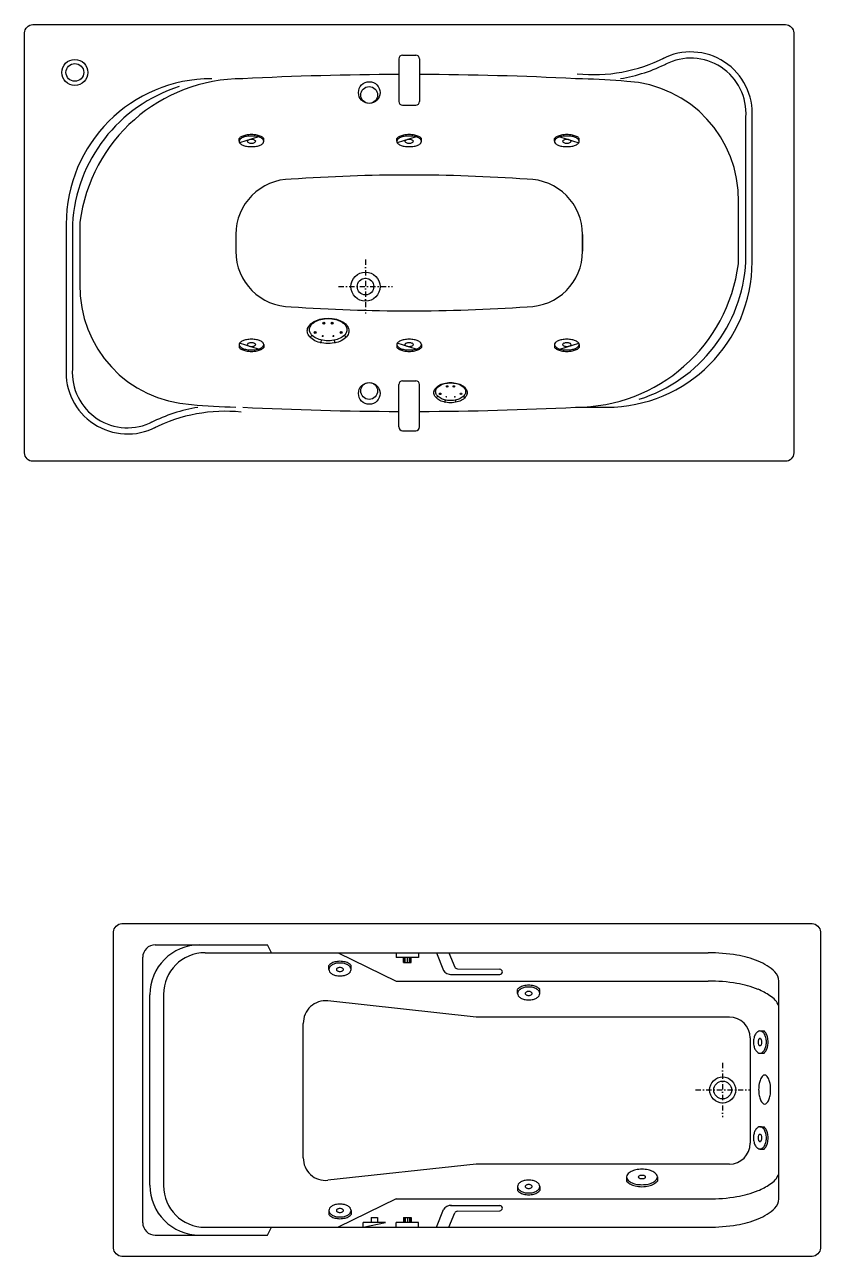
# Model space of a CAD drawing. Header units: millimetres. Extents: x 1333 to 16253, y 1167 to 12480.
# Drawn here: x 9888 to 11802, y 3487 to 6449 of the extents above; entities that cross this region are included whole.
import ezdxf

# ---------------------------------------------------------------- set-up
doc = ezdxf.new("R2010")
doc.units = ezdxf.units.MM
doc.linetypes.add('DASHDOT', pattern=[25.4, 12.7, -6.35, 0, -6.35])

# ---------------------------------------------------------------- blocks, each defined once
blk = doc.blocks.new('26')
at = {"color": 0}
for p, q in [((2646.7, -7425.1), (2646.7, -7527.1)), ((2655.7, -7416.1), (2687.7, -7416.1)), ((2696.7, -7425.1), (2696.7, -7527.1)), ((3088.8, -7472.9), (3071.7, -7472.5)), ((2655.7, -7536.1), (2687.7, -7536.1)), ((3481.7, -7912.5), (3481.7, -7565)), ((3496.7, -7912.5), (3496.7, -7565)), ((2262.6, -7623.1), (2262.6, -7616.1)), ((2308.9, -7612.5), (2263.6, -7626.4)), ((2322.1, -7623.1), (2322.1, -7616.1)), ((2641.9, -7623.1), (2641.9, -7616.1)), ((2688.2, -7612.5), (2642.9, -7626.4)), ((2701.4, -7623.1), (2701.4, -7616.1)), ((3021.2, -7623.1), (3021.2, -7616.1)), ((3034.5, -7612.5), (3079.7, -7626.4)), ((3080.7, -7623.1), (3080.7, -7616.1)), ((3463.7, -7914.9), (3463.7, -7756.6)), ((1846.7, -7822.5), (1846.7, -8170.1)), ((1861.7, -7822.5), (1861.7, -8170.1)), ((1879.7, -7820.2), (1879.7, -7978.5)), ((2254.5, -7847.5), (2254.5, -7887.5)), ((3088.8, -7887.5), (3088.8, -7847.5)), ((3088.8, -7847.5), (3088.8, -7887.5)), ((2262.6, -8111.9), (2262.6, -8119)), ((2308.9, -8122.6), (2263.6, -8108.6)), ((2322.1, -8111.9), (2322.1, -8119)), ((2433.4, -8094), (2438.2, -8089.4)), ((2459.3, -8108.3), (2461.2, -8101.1)), ((2493.9, -8108.3), (2492.1, -8101.1)), ((2519.9, -8094), (2515.1, -8089.4)), ((2641.9, -8111.9), (2641.9, -8119)), ((2688.2, -8122.6), (2642.9, -8108.6)), ((2701.4, -8111.9), (2701.4, -8119)), ((3021.2, -8111.9), (3021.2, -8119)), ((3034.5, -8122.6), (3079.7, -8108.6)), ((3080.7, -8111.9), (3080.7, -8119)), ((2655.7, -8198.9), (2687.7, -8198.9)), ((2646.7, -8309.9), (2646.7, -8207.9)), ((2696.7, -8309.9), (2696.7, -8207.9)), ((2736.6, -8239.5), (2740.4, -8235.8)), ((2757.3, -8250.9), (2758.8, -8245.2)), ((2785, -8250.9), (2783.5, -8245.2)), ((2805.8, -8239.5), (2802, -8235.8)), ((3071.7, -8262.5), (3146.7, -8262.5)), ((2655.7, -8318.9), (2687.7, -8318.9))]:
    blk.add_line(p, q, dxfattribs=at)
at = {"color": 0, "linetype": 'DASHDOT'}
for p, q in [((2566.7, -7907.5), (2566.7, -8037.5)), ((2501.7, -7972.5), (2631.7, -7972.5))]:
    blk.add_line(p, q, dxfattribs=at)
at = {"color": 0}
for points in [[(3596.7, -7362.5), (3596.7, -8372.5, -0.414214), (3576.7, -8392.5), (1766.7, -8392.5, -0.414214), (1746.7, -8372.5), (1746.7, -7362.5, -0.414214), (1766.7, -7342.5), (3576.7, -7342.5, -0.414214)], [(2426.6, -8078.9, -0.150682), (2430, -8068.2, -0.107021), (2441.3, -8057.5, -0.075013), (2456.6, -8051, -0.061733), (2476.6, -8048.6, -0.061733), (2496.7, -8051, -0.075013), (2512, -8057.5, -0.107021), (2523.3, -8068.2, -0.150682), (2526.6, -8078.9, -0.150682), (2523.3, -8089.7, -0.107021), (2512, -8100.4, -0.075013), (2496.7, -8106.8, -0.061733), (2476.6, -8109.3, -0.061733), (2456.6, -8106.8, -0.075013), (2441.3, -8100.4, -0.107021), (2430, -8089.7, -0.150682)], [(2431.9, -8076, -0.153547), (2434.9, -8066.7, -0.106863), (2445.1, -8057.2, -0.073765), (2458.9, -8051.5, -0.060325), (2476.9, -8049.3, -0.060325), (2495, -8051.5, -0.073765), (2508.8, -8057.2, -0.106863), (2519, -8066.7, -0.153547), (2521.9, -8076, -0.153547), (2519, -8085.4, -0.106863), (2508.8, -8094.9, -0.073765), (2495, -8100.6, -0.060325), (2476.9, -8102.7, -0.060325), (2458.9, -8100.6, -0.073765), (2445.1, -8094.9, -0.106863), (2434.9, -8085.4, -0.153547)], [(2731.2, -8227.4, -0.150682), (2733.8, -8218.9, -0.107021), (2742.9, -8210.3, -0.075013), (2755.2, -8205.1, -0.061733), (2771.2, -8203.1, -0.061733), (2787.2, -8205.1, -0.075013), (2799.5, -8210.3, -0.107021), (2808.5, -8218.9, -0.150682), (2811.2, -8227.4, -0.150682), (2808.5, -8236, -0.107021), (2799.5, -8244.6, -0.075013), (2787.2, -8249.8, -0.061733), (2771.2, -8251.8, -0.061733), (2755.2, -8249.8, -0.075013), (2742.9, -8244.6, -0.107021), (2733.8, -8236, -0.150682)], [(2735.4, -8225.1, -0.153547), (2737.8, -8217.6, -0.106863), (2746, -8210, -0.073765), (2757, -8205.5, -0.060325), (2771.4, -8203.8, -0.060325), (2785.8, -8205.5, -0.073765), (2796.9, -8210, -0.106863), (2805.1, -8217.6, -0.153547), (2807.4, -8225.1, -0.153547), (2805.1, -8232.6, -0.106863), (2796.9, -8240.2, -0.073765), (2785.8, -8244.7, -0.060325), (2771.4, -8246.5, -0.060325), (2757, -8244.7, -0.073765), (2746, -8240.2, -0.106863), (2737.8, -8232.6, -0.153547)]]:
    blk.add_lwpolyline(points, format="xyb", close=True, dxfattribs=at)
for points, const_width in [([(2444.1, -8082.5, -1), (2446.6, -8082.5, -1)], 2.5), ([(2465.8, -8060.4, -1), (2468.3, -8060.4, -1)], 2.5), ([(2487.5, -8060.4, 1), (2485, -8060.4, 1)], 2.5), ([(2509.2, -8082.5, 1), (2506.7, -8082.5, 1)], 2.5), ([(2462.6, -8091.4, -1), (2465.1, -8091.4, -1)], 2.5), ([(2490.7, -8091.4, 1), (2488.2, -8091.4, 1)], 2.5), ([(2745.2, -8230.3, -1), (2747.2, -8230.3, -1)], 2), ([(2762.5, -8212.6, -1), (2764.5, -8212.6, -1)], 2), ([(2779.8, -8212.6, 1), (2777.8, -8212.6, 1)], 2), ([(2797.2, -8230.3, 1), (2795.2, -8230.3, 1)], 2), ([(2760, -8237.4, -1), (2762, -8237.4, -1)], 2), ([(2782.4, -8237.4, 1), (2780.4, -8237.4, 1)], 2)]:
    blk.add_lwpolyline(points, format="xyb", close=True, dxfattribs=dict(at, const_width=const_width))
for centre, radius in [((1867.5, -7457.5), 31.3), ((1867.5, -7457.5), 21.3), ((2575.8, -7505.9), 26.1), ((2575.6, -7511.8), 20.2), ((2566.7, -7972.5), 35), ((2566.7, -7972.5), 20), ((2445.4, -8082.5), 2.31), ((2466.7, -8060.3), 2.31), ((2486.6, -8060.3), 2.31), ((2507.9, -8082.5), 2.31), ((2575.8, -8229.2), 26.1), ((2575.6, -8223.3), 20.2), ((2746.2, -8230.3), 1.85), ((2763.2, -8212.5), 1.85), ((2779.1, -8212.5), 1.85), ((2796.2, -8230.3), 1.85)]:
    blk.add_circle(centre, radius, dxfattribs=at)
for centre, radius, start, end in [((2655.7, -7425.1), 9, 90, 180), ((2687.7, -7425.1), 9, 0, 90), ((3114.5, -7078.5), 384.3, 264.1929, 296.5159), ((3349.1, -7556), 147.8, 356.129, 117.3447), ((3349.1, -7556), 132.9, 356.129, 117.3447), ((2671.7, -15467.5), 8005, 90.17894, 92.86419), ((2671.7, -15467.5), 8005, 87.13581, 89.82106), ((3114.5, -7078.5), 399.2, 279.4047, 296.5565), ((2196.7, -7822.5), 350, 90, 180), ((2229.8, -7843.1), 368.7, 107.5417, 176.7968), ((2271.7, -7867.5), 395, 90, 172.7478), ((3053, -9000.9), 1528.4, 84.6676, 88.6581), ((3179.8, -7762.7), 284, 358.7748, 86.9053), ((2655.7, -7527.1), 9, 180, 270), ((2687.7, -7527.1), 9, 270, 0), ((2287.2, -7649), 41.6, 101.4821, 116.1229), ((2292.4, -7674.4), 67.5, 90, 101.4821), ((2292.4, -7679.7), 69.3, 90, 100.0627), ((2292.4, -7674.4), 67.5, 78.5179, 90), ((2292.4, -7679.7), 69.3, 79.9373, 90), ((2297.5, -7649), 41.6, 63.8771, 78.5179), ((2666.5, -7649), 41.6, 101.4821, 116.1229), ((2671.7, -7674.4), 67.5, 90, 101.4821), ((2671.7, -7679.7), 69.3, 90, 100.0627), ((2671.7, -7674.4), 67.5, 78.5179, 90), ((2671.7, -7679.7), 69.3, 79.9373, 90), ((2676.8, -7649), 41.6, 63.8771, 78.5179), ((3045.8, -7649), 41.6, 101.4821, 116.1229), ((3051, -7674.4), 67.5, 90, 101.4821), ((3051, -7679.7), 69.3, 90, 100.0627), ((3051, -7674.4), 67.5, 78.5179, 90), ((3051, -7679.7), 69.3, 79.9373, 90), ((3056.1, -7649), 41.6, 63.8771, 78.5179), ((2279.4, -7633), 23.9, 116.1229, 134.6143), ((2268.6, -7623.1), 5.99, 135.9655, 180), ((2268.6, -7623.1), 5.99, 180, 224.0345), ((2279.9, -7634), 21.6, 113.191, 135.9655), ((2279.9, -7612.3), 21.6, 224.0345, 246.809), ((2287.4, -7651.6), 40.8, 100.0627, 113.191), ((2287.4, -7594.7), 40.8, 246.809, 259.9373), ((2292.4, -7566.6), 69.3, 259.9373, 270), ((2284.4, -7623.1), 2.11, 136.5034, 180), ((2284.4, -7623.1), 2.11, 180, 223.4966), ((2288.2, -7626.8), 7.35, 113.5833, 136.5034), ((2288.2, -7619.5), 7.35, 223.4966, 246.4167), ((2290.7, -7632.6), 13.7, 100.2496, 113.5833), ((2290.7, -7613.7), 13.7, 246.4167, 259.7504), ((2292.4, -7641.9), 23.2, 90, 100.2496), ((2292.4, -7604.4), 23.2, 259.7504, 270), ((2292.4, -7641.9), 23.2, 79.7504, 90), ((2292.4, -7604.4), 23.2, 270, 280.2496), ((2292.4, -7566.6), 69.3, 270, 280.0627), ((2294.1, -7632.6), 13.7, 66.4167, 79.7504), ((2294.1, -7613.7), 13.7, 280.2496, 293.5833), ((2296.6, -7626.8), 7.35, 43.4966, 66.4167), ((2296.6, -7619.5), 7.35, 293.5833, 316.5034), ((2300.4, -7623.1), 2.11, 0, 43.4966), ((2300.4, -7623.1), 2.11, 316.5034, 0), ((2297.4, -7651.6), 40.8, 66.809, 79.9373), ((2297.4, -7594.7), 40.8, 280.0627, 293.191), ((2304.9, -7634), 21.6, 44.0345, 66.809), ((2304.9, -7612.3), 21.6, 293.191, 315.9655), ((2305.4, -7633), 23.9, 45.3857, 63.8771), ((2316.1, -7623.1), 5.99, 0, 44.0345), ((2316.1, -7623.1), 5.99, 315.9655, 0), ((2658.7, -7633), 23.9, 116.1229, 134.6143), ((2647.9, -7623.1), 5.99, 135.9655, 180), ((2647.9, -7623.1), 5.99, 180, 224.0345), ((2659.2, -7634), 21.6, 113.191, 135.9655), ((2659.2, -7612.3), 21.6, 224.0345, 246.809), ((2666.7, -7651.6), 40.8, 100.0627, 113.191), ((2666.7, -7594.7), 40.8, 246.809, 259.9373), ((2671.7, -7566.6), 69.3, 259.9373, 270), ((2663.6, -7623.1), 2.11, 136.5034, 180), ((2663.6, -7623.1), 2.11, 180, 223.4966), ((2667.4, -7626.8), 7.35, 113.5833, 136.5034), ((2667.4, -7619.5), 7.35, 223.4966, 246.4167), ((2670, -7632.6), 13.7, 100.2496, 113.5833), ((2670, -7613.7), 13.7, 246.4167, 259.7504), ((2671.7, -7641.9), 23.2, 90, 100.2496), ((2671.7, -7604.4), 23.2, 259.7504, 270), ((2671.7, -7641.9), 23.2, 79.7504, 90), ((2671.7, -7604.4), 23.2, 270, 280.2496), ((2671.7, -7566.6), 69.3, 270, 280.0627), ((2673.4, -7632.6), 13.7, 66.4167, 79.7504), ((2673.4, -7613.7), 13.7, 280.2496, 293.5833), ((2675.9, -7626.8), 7.35, 43.4966, 66.4167), ((2675.9, -7619.5), 7.35, 293.5833, 316.5034), ((2679.7, -7623.1), 2.11, 0, 43.4966), ((2679.7, -7623.1), 2.11, 316.5034, 0), ((2676.7, -7651.6), 40.8, 66.809, 79.9373), ((2676.7, -7594.7), 40.8, 280.0627, 293.191), ((2684.2, -7634), 21.6, 44.0345, 66.809), ((2684.2, -7612.3), 21.6, 293.191, 315.9655), ((2684.7, -7633), 23.9, 45.3857, 63.8771), ((2695.4, -7623.1), 5.99, 0, 44.0345), ((2695.4, -7623.1), 5.99, 315.9655, 0), ((3038, -7633), 23.9, 116.1229, 134.6143), ((3027.2, -7623.1), 5.99, 135.9655, 180), ((3027.2, -7623.1), 5.99, 180, 224.0345), ((3038.4, -7634), 21.6, 113.191, 135.9655), ((3038.4, -7612.3), 21.6, 224.0345, 246.809), ((3046, -7651.6), 40.8, 100.0627, 113.191), ((3046, -7594.7), 40.8, 246.809, 259.9373), ((3051, -7566.6), 69.3, 259.9373, 270), ((3042.9, -7623.1), 2.11, 136.5034, 180), ((3042.9, -7623.1), 2.11, 180, 223.4966), ((3046.7, -7626.8), 7.35, 113.5833, 136.5034), ((3046.7, -7619.5), 7.35, 223.4966, 246.4167), ((3049.3, -7632.6), 13.7, 100.2496, 113.5833), ((3049.3, -7613.7), 13.7, 246.4167, 259.7504), ((3051, -7641.9), 23.2, 90, 100.2496), ((3051, -7604.4), 23.2, 259.7504, 270), ((3051, -7641.9), 23.2, 79.7504, 90), ((3051, -7604.4), 23.2, 270, 280.2496), ((3051, -7566.6), 69.3, 270, 280.0627), ((3052.7, -7632.6), 13.7, 66.4167, 79.7504), ((3052.7, -7613.7), 13.7, 280.2496, 293.5833), ((3055.2, -7626.8), 7.35, 43.4966, 66.4167), ((3055.2, -7619.5), 7.35, 293.5833, 316.5034), ((3059, -7623.1), 2.11, 0, 43.4966), ((3059, -7623.1), 2.11, 316.5034, 0), ((3055.9, -7651.6), 40.8, 66.809, 79.9373), ((3055.9, -7594.7), 40.8, 280.0627, 293.191), ((3063.5, -7634), 21.6, 44.0345, 66.809), ((3063.5, -7612.3), 21.6, 293.191, 315.9655), ((3064, -7633), 23.9, 45.3857, 63.8771), ((3074.7, -7623.1), 5.99, 0, 44.0345), ((3074.7, -7623.1), 5.99, 315.9655, 0), ((2387.8, -7847.5), 133.3, 90, 180), ((2671.7, -11738), 4033.8, 85.9647, 94.0353), ((2955.5, -7847.5), 133.3, 0, 90), ((1899.7, -7820.2), 20, 172.7478, 180), ((3443.7, -7820.2), 20, 0, 7.2522), ((2387.8, -7887.5), 133.3, 180, 270), ((2955.5, -7887.5), 133.3, 270, 0), ((1899.7, -7914.9), 20, 180, 187.2522), ((3071.7, -7867.5), 395, 270, 352.7478), ((3146.7, -7912.5), 350, 270, 0), ((3113.5, -7891.9), 368.7, 287.5417, 356.7968), ((3443.7, -7914.9), 20, 352.7478, 0), ((2163.6, -7972.4), 284, 178.7748, 266.9053), ((2671.7, -3997), 4033.8, 265.9647, 274.0353), ((2268.6, -8111.9), 5.99, 135.9655, 180), ((2268.6, -8111.9), 5.99, 180, 224.0345), ((2279.9, -8122.8), 21.6, 113.191, 135.9655), ((2287.4, -8140.4), 40.8, 100.0627, 113.191), ((2292.4, -8168.4), 69.3, 90, 100.0627), ((2284.4, -8111.9), 2.11, 136.5034, 180), ((2284.4, -8111.9), 2.11, 180, 223.4966), ((2288.2, -8115.5), 7.35, 113.5833, 136.5034), ((2288.2, -8108.3), 7.35, 223.4966, 246.4167), ((2290.7, -8121.4), 13.7, 100.2496, 113.5833), ((2292.4, -8130.7), 23.2, 90, 100.2496), ((2292.4, -8168.4), 69.3, 79.9373, 90), ((2292.4, -8130.7), 23.2, 79.7504, 90), ((2294.1, -8121.4), 13.7, 66.4167, 79.7504), ((2296.6, -8115.5), 7.35, 43.4966, 66.4167), ((2296.6, -8108.3), 7.35, 293.5833, 316.5034), ((2300.4, -8111.9), 2.11, 0, 43.4966), ((2300.4, -8111.9), 2.11, 316.5034, 0), ((2297.4, -8140.4), 40.8, 66.809, 79.9373), ((2304.9, -8122.8), 21.6, 44.0345, 66.809), ((2316.1, -8111.9), 5.99, 0, 44.0345), ((2316.1, -8111.9), 5.99, 315.9655, 0), ((2647.9, -8111.9), 5.99, 135.9655, 180), ((2647.9, -8111.9), 5.99, 180, 224.0345), ((2659.2, -8122.8), 21.6, 113.191, 135.9655), ((2666.7, -8140.4), 40.8, 100.0627, 113.191), ((2671.7, -8168.4), 69.3, 90, 100.0627), ((2663.6, -8111.9), 2.11, 136.5034, 180), ((2663.6, -8111.9), 2.11, 180, 223.4966), ((2667.4, -8115.5), 7.35, 113.5833, 136.5034), ((2667.4, -8108.3), 7.35, 223.4966, 246.4167), ((2670, -8121.4), 13.7, 100.2496, 113.5833), ((2671.7, -8130.7), 23.2, 90, 100.2496), ((2671.7, -8168.4), 69.3, 79.9373, 90), ((2671.7, -8130.7), 23.2, 79.7504, 90), ((2673.4, -8121.4), 13.7, 66.4167, 79.7504), ((2675.9, -8115.5), 7.35, 43.4966, 66.4167), ((2675.9, -8108.3), 7.35, 293.5833, 316.5034), ((2679.7, -8111.9), 2.11, 0, 43.4966), ((2679.7, -8111.9), 2.11, 316.5034, 0), ((2676.7, -8140.4), 40.8, 66.809, 79.9373), ((2684.2, -8122.8), 21.6, 44.0345, 66.809), ((2695.4, -8111.9), 5.99, 0, 44.0345), ((2695.4, -8111.9), 5.99, 315.9655, 0), ((3027.2, -8111.9), 5.99, 135.9655, 180), ((3027.2, -8111.9), 5.99, 180, 224.0345), ((3038.4, -8122.8), 21.6, 113.191, 135.9655), ((3046, -8140.4), 40.8, 100.0627, 113.191), ((3051, -8168.4), 69.3, 90, 100.0627), ((3042.9, -8111.9), 2.11, 136.5034, 180), ((3042.9, -8111.9), 2.11, 180, 223.4966), ((3046.7, -8115.5), 7.35, 113.5833, 136.5034), ((3046.7, -8108.3), 7.35, 223.4966, 246.4167), ((3049.3, -8121.4), 13.7, 100.2496, 113.5833), ((3051, -8130.7), 23.2, 90, 100.2496), ((3051, -8168.4), 69.3, 79.9373, 90), ((3051, -8130.7), 23.2, 79.7504, 90), ((3052.7, -8121.4), 13.7, 66.4167, 79.7504), ((3055.2, -8115.5), 7.35, 43.4966, 66.4167), ((3055.2, -8108.3), 7.35, 293.5833, 316.5034), ((3059, -8111.9), 2.11, 0, 43.4966), ((3059, -8111.9), 2.11, 316.5034, 0), ((3055.9, -8140.4), 40.8, 66.809, 79.9373), ((3063.5, -8122.8), 21.6, 44.0345, 66.809), ((3074.7, -8111.9), 5.99, 0, 44.0345), ((3074.7, -8111.9), 5.99, 315.9655, 0), ((2279.4, -8102), 23.9, 225.3857, 243.8771), ((2279.9, -8101.1), 21.6, 224.0345, 246.809), ((2287.2, -8086.1), 41.6, 243.8771, 258.5179), ((2287.4, -8083.5), 40.8, 246.809, 259.9373), ((2292.4, -8060.7), 67.5, 258.5179, 270), ((2292.4, -8055.4), 69.3, 259.9373, 270), ((2290.7, -8102.5), 13.7, 246.4167, 259.7504), ((2292.4, -8093.2), 23.2, 259.7504, 270), ((2292.4, -8093.2), 23.2, 270, 280.2496), ((2292.4, -8055.4), 69.3, 270, 280.0627), ((2292.4, -8060.7), 67.5, 270, 281.4821), ((2294.1, -8102.5), 13.7, 280.2496, 293.5833), ((2297.4, -8083.5), 40.8, 280.0627, 293.191), ((2297.5, -8086.1), 41.6, 281.4821, 296.1229), ((2304.9, -8101.1), 21.6, 293.191, 315.9655), ((2305.4, -8102), 23.9, 296.1229, 314.6143), ((2658.7, -8102), 23.9, 225.3857, 243.8771), ((2659.2, -8101.1), 21.6, 224.0345, 246.809), ((2666.5, -8086.1), 41.6, 243.8771, 258.5179), ((2666.7, -8083.5), 40.8, 246.809, 259.9373), ((2671.7, -8060.7), 67.5, 258.5179, 270), ((2671.7, -8055.4), 69.3, 259.9373, 270), ((2670, -8102.5), 13.7, 246.4167, 259.7504), ((2671.7, -8093.2), 23.2, 259.7504, 270), ((2671.7, -8093.2), 23.2, 270, 280.2496), ((2671.7, -8055.4), 69.3, 270, 280.0627), ((2671.7, -8060.7), 67.5, 270, 281.4821), ((2673.4, -8102.5), 13.7, 280.2496, 293.5833), ((2676.7, -8083.5), 40.8, 280.0627, 293.191), ((2676.8, -8086.1), 41.6, 281.4821, 296.1229), ((2684.2, -8101.1), 21.6, 293.191, 315.9655), ((2684.7, -8102), 23.9, 296.1229, 314.6143), ((3038, -8102), 23.9, 225.3857, 243.8771), ((3038.4, -8101.1), 21.6, 224.0345, 246.809), ((3045.8, -8086.1), 41.6, 243.8771, 258.5179), ((3046, -8083.5), 40.8, 246.809, 259.9373), ((3051, -8060.7), 67.5, 258.5179, 270), ((3051, -8055.4), 69.3, 259.9373, 270), ((3049.3, -8102.5), 13.7, 246.4167, 259.7504), ((3051, -8093.2), 23.2, 259.7504, 270), ((3051, -8093.2), 23.2, 270, 280.2496), ((3051, -8055.4), 69.3, 270, 280.0627), ((3051, -8060.7), 67.5, 270, 281.4821), ((3052.7, -8102.5), 13.7, 280.2496, 293.5833), ((3055.9, -8083.5), 40.8, 280.0627, 293.191), ((3056.1, -8086.1), 41.6, 281.4821, 296.1229), ((3063.5, -8101.1), 21.6, 293.191, 315.9655), ((3064, -8102), 23.9, 296.1229, 314.6143), ((1994.3, -8179), 147.8, 176.129, 297.3447), ((1994.3, -8179), 132.9, 176.129, 297.3447), ((2655.7, -8207.9), 9, 90, 180), ((2687.7, -8207.9), 9, 0, 90), ((2228.9, -8656.6), 399.2, 99.4047, 116.5565), ((2290.3, -6734.2), 1528.4, 264.6676, 268.6581), ((2671.7, -267.5), 8005, 267.13581, 269.82106), ((2671.7, -267.5), 8005, 270.17894, 272.86419), ((2228.9, -8656.6), 384.3, 84.1929, 116.5159), ((2655.7, -8309.9), 9, 180, 270), ((2687.7, -8309.9), 9, 270, 0)]:
    blk.add_arc(centre, radius, start, end, dxfattribs=at)
blk = doc.blocks.new('33')
at = {"color": 0}
for p, q in [((2060.8, -9555.1), (2330.8, -9555.1)), ((2340.8, -9574.1), (2330.8, -9555.1)), ((2030.8, -10223.1), (2030.8, -9585.1)), ((2180.8, -9574.1), (3390.8, -9574.1)), ((2500.8, -9574.1), (2640.8, -9642.1)), ((2640.8, -9574.1), (2640.8, -9585.9)), ((2694, -9585.9), (2640.8, -9585.9)), ((2657.9, -9597.3), (2657.9, -9585.9)), ((2659.6, -9597.3), (2659.6, -9585.9)), ((2675.1, -9597.3), (2675.1, -9585.9)), ((2676.8, -9597.3), (2676.8, -9585.9)), ((2694, -9574.1), (2694, -9585.9)), ((2478.4, -9614.3), (2478.4, -9604.4)), ((2531.9, -9614.3), (2531.9, -9604.4)), ((2657.9, -9597.3), (2676.8, -9597.3)), ((2640.8, -9642.1), (3390.8, -9642.1)), ((2771.2, -9626.4), (2889.5, -9626.4)), ((3560.8, -10166.1), (3560.8, -9642.1)), ((2047.8, -10133.1), (2047.8, -9675.1)), ((2080.8, -9674.1), (2080.8, -10134.1)), ((2932.5, -9672), (2932.5, -9662.1)), ((2985.9, -9672), (2985.9, -9662.1)), ((3441.9, -9728.9), (2832.5, -9728.9)), ((3515.6, -9762.2), (3525.5, -9762.2)), ((3491.9, -9778.8), (3491.9, -10032.3)), ((3515.6, -9815.6), (3525.5, -9815.6)), ((3515.6, -9992.6), (3525.5, -9992.6)), ((3515.6, -10046), (3525.5, -10046)), ((3441.9, -10082.3), (2832.5, -10082.3)), ((3194.6, -10113.2), (3194.6, -10123.2)), ((3268.8, -10113.2), (3268.8, -10123.2)), ((2932.5, -10136.2), (2932.5, -10146.1)), ((2985.9, -10136.2), (2985.9, -10146.1)), ((2640.8, -10166.1), (2500.8, -10234.1)), ((2640.8, -10166.1), (3390.8, -10166.1)), ((2771.2, -10181.8), (2889.5, -10181.8)), ((2478.4, -10193.9), (2478.4, -10203.8)), ((2531.9, -10193.9), (2531.9, -10203.8)), ((2580.2, -10210.9), (2580.2, -10222.3)), ((2580.2, -10210.9), (2595.7, -10210.9)), ((2595.7, -10210.9), (2595.7, -10222.3)), ((2657.9, -10210.9), (2676.8, -10210.9)), ((2657.9, -10210.9), (2657.9, -10222.3)), ((2659.6, -10210.9), (2659.6, -10222.3)), ((2675.1, -10210.9), (2675.1, -10222.3)), ((2676.8, -10210.9), (2676.8, -10222.3)), ((2180.8, -10234.1), (3390.8, -10234.1)), ((2330.8, -10253.1), (2340.8, -10234.1)), ((2561.3, -10234.1), (2561.3, -10222.3)), ((2561.3, -10234.1), (2614.5, -10222.3)), ((2614.5, -10222.3), (2561.3, -10222.3)), ((2694, -10222.3), (2640.8, -10222.3)), ((2640.8, -10234.1), (2640.8, -10222.3)), ((2694, -10234.1), (2694, -10222.3)), ((2060.8, -10253.1), (2330.8, -10253.1))]:
    blk.add_line(p, q, dxfattribs=at)
at = {"color": 0, "linetype": 'DASHDOT'}
for p, q in [((3425.8, -9839.1), (3425.8, -9969.1)), ((3360.8, -9904.1), (3490.8, -9904.1))]:
    blk.add_line(p, q, dxfattribs=at)
at = {"color": 0}
blk.add_lwpolyline([(3640.8, -9504.1, -0.414214), (3660.8, -9524.1), (3660.8, -10284.1, -0.414214), (3640.8, -10304.1), (1980.8, -10304.1, -0.414214), (1960.8, -10284.1), (1960.8, -9524.1, -0.414214), (1980.8, -9504.1)], format="xyb", close=True, dxfattribs=at)
for points in [[(2662.4, -9597.3), (2662.4, -9585.9)], [(2667.4, -9597.3), (2667.4, -9585.9)], [(2672.4, -9597.3), (2672.4, -9585.9)], [(2737.5, -9574.1), (2754.2, -9616.6)], [(2767.5, -9574.1), (2781.2, -9608.8)], [(2787.8, -9612.5), (2889.8, -9613.8)], [(2832.5, -9728.9), (2476.2, -9689.9)], [(2416.9, -10067.2), (2416.9, -9744)], [(2832.5, -10082.3), (2476.2, -10121.2)], [(2662.4, -10210.9), (2662.4, -10222.3)], [(2667.4, -10210.9), (2667.4, -10222.3)], [(2672.4, -10210.9), (2672.4, -10222.3)], [(2737.5, -10234.1), (2754.2, -10191.6)], [(2767.5, -10234.1), (2781.2, -10199.4)], [(2787.8, -10195.7), (2889.8, -10194.4)]]:
    blk.add_lwpolyline(points, dxfattribs=at)
for radius in [31.3, 21.3]:
    blk.add_circle((3425.8, -9904.1), radius, dxfattribs=at)
for centre, radius, start, end in [((2060.8, -9585.1), 30, 90, 180), ((2167.8, -9675.1), 120, 90, 180), ((2180.8, -9674.1), 100, 90, 180), ((2505.2, -9643.8), 49.1, 90, 104.6554), ((2505.2, -9643.8), 49.1, 75.3446, 90), ((3390.8, -9998.2), 424.1, 80.5924, 90), ((3420.1, -9821.3), 244.7, 68.1986, 80.5924), ((3464.5, -9710.4), 125.3, 46.0001, 68.1986), ((2495.6, -9620.1), 23.2, 122.2663, 137.5648), ((2487.8, -9614.3), 9.37, 144.5333, 180), ((2487.8, -9614.3), 9.37, 180, 215.4667), ((2496.1, -9620.2), 19.5, 120.1746, 144.5333), ((2496.1, -9608.4), 19.5, 215.4667, 239.8254), ((2501.4, -9629.2), 34.1, 104.6554, 122.2663), ((2501.6, -9629.6), 30.4, 103.5408, 120.1746), ((2505.2, -9644.6), 45.8, 90, 103.5408), ((2499.4, -9614.3), 2.66, 142.925, 180), ((2499.4, -9614.3), 2.66, 180, 217.075), ((2502.1, -9616.4), 6.12, 118.7309, 142.925), ((2502.1, -9612.2), 6.12, 217.075, 241.2691), ((2504, -9619.7), 9.93, 102.793, 118.7309), ((2504, -9608.9), 9.93, 241.2691, 257.207), ((2505.2, -9625.1), 15.4, 90, 102.793), ((2505.2, -9603.6), 15.4, 257.207, 270), ((2505.2, -9644.6), 45.8, 76.4592, 90), ((2505.2, -9625.1), 15.4, 77.207, 90), ((2505.2, -9603.6), 15.4, 270, 282.793), ((2506.4, -9619.7), 9.93, 61.2691, 77.207), ((2506.4, -9608.9), 9.93, 282.793, 298.7309), ((2508.2, -9616.4), 6.12, 37.075, 61.2691), ((2508.2, -9612.2), 6.12, 298.7309, 322.925), ((2511, -9614.3), 2.66, 0, 37.075), ((2511, -9614.3), 2.66, 322.925, 0), ((2508.8, -9629.6), 30.4, 59.8254, 76.4592), ((2509, -9629.2), 34.1, 57.7337, 75.3446), ((2514.3, -9620.2), 19.5, 35.4667, 59.8254), ((2514.3, -9608.4), 19.5, 300.1746, 324.5333), ((2514.8, -9620.1), 23.2, 42.4352, 57.7337), ((2522.5, -9614.3), 9.37, 0, 35.4667), ((2522.5, -9614.3), 9.37, 324.5333, 0), ((2772.2, -9605.1), 21.4, 212.6006, 272.5941), ((2787.6, -9605), 7.46, 210.4187, 271.9292), ((2889.6, -9620.1), 6.29, 268.8289, 88.8289), ((3530.4, -9642.1), 30.4, 0, 46.0001), ((2501.6, -9599), 30.4, 239.8254, 256.4592), ((2505.2, -9584), 45.8, 256.4592, 270), ((2505.2, -9584), 45.8, 270, 283.5408), ((2508.8, -9599), 30.4, 283.5408, 300.1746), ((2955.4, -9686.9), 34.1, 104.6554, 122.2663), ((2959.2, -9701.4), 49.1, 90, 104.6554), ((2959.2, -9701.4), 49.1, 75.3446, 90), ((2963, -9686.9), 34.1, 57.7337, 75.3446), ((3390.8, -10066.2), 424.1, 80.5924, 90), ((3420.1, -9889.3), 244.7, 68.1986, 80.5924), ((2949.6, -9677.7), 23.2, 122.2663, 137.5648), ((2941.8, -9672), 9.37, 144.5333, 180), ((2941.8, -9672), 9.37, 180, 215.4667), ((2950.1, -9677.9), 19.5, 120.1746, 144.5333), ((2950.1, -9666.1), 19.5, 215.4667, 239.8254), ((2955.6, -9687.3), 30.4, 103.5408, 120.1746), ((2955.6, -9656.7), 30.4, 239.8254, 256.4592), ((2959.2, -9702.3), 45.8, 90, 103.5408), ((2953.4, -9672), 2.66, 142.925, 180), ((2953.4, -9672), 2.66, 180, 217.075), ((2956.1, -9674.1), 6.12, 118.7309, 142.925), ((2956.1, -9669.9), 6.12, 217.075, 241.2691), ((2958, -9677.4), 9.93, 102.793, 118.7309), ((2958, -9666.6), 9.93, 241.2691, 257.207), ((2959.2, -9682.7), 15.4, 90, 102.793), ((2959.2, -9661.2), 15.4, 257.207, 270), ((2959.2, -9702.3), 45.8, 76.4592, 90), ((2959.2, -9682.7), 15.4, 77.207, 90), ((2959.2, -9661.2), 15.4, 270, 282.793), ((2960.4, -9677.4), 9.93, 61.2691, 77.207), ((2960.4, -9666.6), 9.93, 282.793, 298.7309), ((2962.2, -9674.1), 6.12, 37.075, 61.2691), ((2962.2, -9669.9), 6.12, 298.7309, 322.925), ((2965, -9672), 2.66, 0, 37.075), ((2965, -9672), 2.66, 322.925, 0), ((2962.8, -9687.3), 30.4, 59.8254, 76.4592), ((2962.8, -9656.7), 30.4, 283.5408, 300.1746), ((2968.3, -9677.9), 19.5, 35.4667, 59.8254), ((2968.3, -9666.1), 19.5, 300.1746, 324.5333), ((2968.8, -9677.7), 23.2, 42.4352, 57.7337), ((2976.5, -9672), 9.37, 0, 35.4667), ((2976.5, -9672), 9.37, 324.5333, 0), ((3464.5, -9778.4), 125.3, 53.4212, 68.1986), ((3518.3, -9717.8), 45.2, 19.6447, 62.4529), ((2470.4, -9743), 53.4, 83.7576, 181.0304), ((2959.2, -9641.7), 45.8, 256.4592, 270), ((2959.2, -9641.7), 45.8, 270, 283.5408), ((3441.9, -9778.8), 50, 0, 90), ((3530.9, -9785.3), 30.4, 149.8254, 166.4592), ((3521.5, -9779.8), 19.5, 125.4667, 149.8254), ((3515.6, -9771.6), 9.37, 90, 125.4667), ((3515.6, -9771.6), 9.37, 54.5333, 90), ((3509.7, -9779.8), 19.5, 30.1746, 54.5333), ((3509.8, -9779.3), 23.2, 32.2663, 47.5648), ((3500.2, -9785.3), 30.4, 13.5408, 30.1746), ((3500.6, -9785.1), 34.1, 14.6554, 32.2663), ((3545.8, -9788.9), 45.8, 166.4592, 180), ((3545.8, -9788.9), 45.8, 180, 193.5408), ((3530.9, -9792.5), 30.4, 193.5408, 210.1746), ((3526.3, -9788.9), 15.4, 167.207, 180), ((3526.3, -9788.9), 15.4, 180, 192.793), ((3521, -9787.7), 9.93, 151.2691, 167.207), ((3521, -9790.1), 9.93, 192.793, 208.7309), ((3517.7, -9785.9), 6.12, 127.075, 151.2691), ((3517.7, -9792), 6.12, 208.7309, 232.925), ((3515.6, -9783.1), 2.66, 90, 127.075), ((3515.6, -9794.7), 2.66, 232.925, 270), ((3515.6, -9783.1), 2.66, 52.925, 90), ((3515.6, -9794.7), 2.66, 270, 307.075), ((3513.5, -9785.9), 6.12, 28.7309, 52.925), ((3513.5, -9792), 6.12, 307.075, 331.2691), ((3510.1, -9787.7), 9.93, 12.793, 28.7309), ((3510.1, -9790.1), 9.93, 331.2691, 347.207), ((3504.8, -9788.9), 15.4, 0, 12.793), ((3504.8, -9788.9), 15.4, 347.207, 0), ((3500.2, -9792.5), 30.4, 329.8254, 346.4592), ((3500.6, -9792.7), 34.1, 327.7337, 345.3446), ((3485.3, -9788.9), 45.8, 0, 13.5408), ((3485.3, -9788.9), 45.8, 346.4592, 0), ((3486.1, -9788.9), 49.1, 0, 14.6554), ((3486.1, -9788.9), 49.1, 345.3446, 0), ((3521.5, -9798), 19.5, 210.1746, 234.5333), ((3515.6, -9806.3), 9.37, 234.5333, 270), ((3515.6, -9806.3), 9.37, 270, 305.4667), ((3509.7, -9798), 19.5, 305.4667, 329.8254), ((3509.8, -9798.5), 23.2, 312.4352, 327.7337), ((3597.2, -9903.1), 84.8, 170.3174, 180), ((3562.2, -9897.1), 49.3, 157.6126, 170.3174), ((3540.3, -9888.1), 25.6, 135.1596, 157.6126), ((3526.8, -9874.7), 6.59, 90, 135.1596), ((3526.8, -9874.7), 6.59, 44.8404, 90), ((3513.3, -9888.1), 25.6, 22.3874, 44.8404), ((3491.4, -9897.1), 49.3, 9.6826, 22.3874), ((3456.4, -9903.1), 84.8, 0, 9.6826), ((3597.2, -9903.1), 84.8, 180, 189.6826), ((3562.2, -9909.1), 49.3, 189.6826, 202.3874), ((3491.4, -9909.1), 49.3, 337.6126, 350.3174), ((3456.4, -9903.1), 84.8, 350.3174, 0), ((3540.3, -9918.1), 25.6, 202.3874, 224.8404), ((3526.8, -9931.5), 6.59, 224.8404, 270), ((3526.8, -9931.5), 6.59, 270, 315.1596), ((3513.3, -9918.1), 25.6, 315.1596, 337.6126), ((3545.8, -10019.3), 45.8, 166.4592, 180), ((3530.9, -10015.7), 30.4, 149.8254, 166.4592), ((3521.5, -10010.2), 19.5, 125.4667, 149.8254), ((3515.6, -10001.9), 9.37, 90, 125.4667), ((3515.6, -10001.9), 9.37, 54.5333, 90), ((3509.7, -10010.2), 19.5, 30.1746, 54.5333), ((3509.8, -10009.7), 23.2, 32.2663, 47.5648), ((3500.2, -10015.7), 30.4, 13.5408, 30.1746), ((3500.6, -10015.5), 34.1, 14.6554, 32.2663), ((3485.3, -10019.3), 45.8, 0, 13.5408), ((3486.1, -10019.3), 49.1, 0, 14.6554), ((3441.9, -10032.3), 50, 270, 0), ((3545.8, -10019.3), 45.8, 180, 193.5408), ((3530.9, -10022.9), 30.4, 193.5408, 210.1746), ((3521.5, -10028.4), 19.5, 210.1746, 234.5333), ((3526.3, -10019.3), 15.4, 167.207, 180), ((3526.3, -10019.3), 15.4, 180, 192.793), ((3521, -10018.1), 9.93, 151.2691, 167.207), ((3521, -10020.5), 9.93, 192.793, 208.7309), ((3517.7, -10016.2), 6.12, 127.075, 151.2691), ((3517.7, -10022.3), 6.12, 208.7309, 232.925), ((3515.6, -10013.5), 2.66, 90, 127.075), ((3515.6, -10025.1), 2.66, 232.925, 270), ((3515.6, -10013.5), 2.66, 52.925, 90), ((3515.6, -10025.1), 2.66, 270, 307.075), ((3513.5, -10016.2), 6.12, 28.7309, 52.925), ((3513.5, -10022.3), 6.12, 307.075, 331.2691), ((3510.1, -10018.1), 9.93, 12.793, 28.7309), ((3510.1, -10020.5), 9.93, 331.2691, 347.207), ((3504.8, -10019.3), 15.4, 0, 12.793), ((3504.8, -10019.3), 15.4, 347.207, 0), ((3509.7, -10028.4), 19.5, 305.4667, 329.8254), ((3500.2, -10022.9), 30.4, 329.8254, 346.4592), ((3500.6, -10023.1), 34.1, 327.7337, 345.3446), ((3485.3, -10019.3), 45.8, 346.4592, 0), ((3486.1, -10019.3), 49.1, 345.3446, 0), ((2470.4, -10068.1), 53.4, 178.9696, 276.2424), ((3515.6, -10036.6), 9.37, 234.5333, 270), ((3515.6, -10036.6), 9.37, 270, 305.4667), ((3509.8, -10028.9), 23.2, 312.4352, 327.7337), ((3226, -10141.2), 45.9, 101.6968, 116.5567), ((3231.7, -10168.7), 74, 90, 101.6968), ((3231.7, -10168.7), 74, 78.3032, 90), ((3237.4, -10141.2), 45.9, 63.4433, 78.3032), ((2950.1, -10142.1), 19.5, 120.1746, 144.5333), ((2955.6, -10151.5), 30.4, 103.5408, 120.1746), ((2959.2, -10166.5), 45.8, 90, 103.5408), ((2959.2, -10166.5), 45.8, 76.4592, 90), ((2962.8, -10151.5), 30.4, 59.8254, 76.4592), ((2968.3, -10142.1), 19.5, 35.4667, 59.8254), ((3204.4, -10113.2), 9.84, 140.3505, 180), ((3204.4, -10113.2), 9.84, 180, 219.6495), ((3217.4, -10103.8), 29.9, 220.3925, 240.3495), ((3217.4, -10124), 26.6, 116.5567, 140.3505), ((3217.4, -10102.5), 26.6, 219.6495, 243.4433), ((3226, -10085.3), 45.9, 243.4433, 258.3032), ((3224.8, -10113.2), 1.97, 137.5422, 180), ((3224.8, -10113.2), 1.97, 180, 222.4578), ((3228, -10116.2), 6.4, 114.3565, 137.5422), ((3228, -10110.3), 6.4, 222.4578, 245.6435), ((3230.2, -10121.1), 11.7, 100.6205, 114.3565), ((3230.2, -10105.4), 11.7, 245.6435, 259.3795), ((3231.7, -10128.8), 19.5, 90, 100.6205), ((3231.7, -10097.7), 19.5, 259.3795, 270), ((3231.7, -10128.8), 19.5, 79.3795, 90), ((3231.7, -10097.7), 19.5, 270, 280.6205), ((3233.1, -10121.1), 11.7, 65.6435, 79.3795), ((3233.1, -10105.4), 11.7, 280.6205, 294.3565), ((3235.3, -10116.2), 6.4, 42.4578, 65.6435), ((3235.3, -10110.3), 6.4, 294.3565, 317.5422), ((3238.6, -10113.2), 1.97, 0, 42.4578), ((3238.6, -10113.2), 1.97, 317.5422, 0), ((3237.4, -10085.3), 45.9, 281.6968, 296.5567), ((3246, -10124), 26.6, 39.6495, 63.4433), ((3246, -10102.5), 26.6, 296.5567, 320.3505), ((3246, -10103.8), 29.9, 299.6505, 319.6075), ((3258.9, -10113.2), 9.84, 0, 39.6495), ((3258.9, -10113.2), 9.84, 320.3505, 0), ((3518.3, -10090.4), 45.2, 297.5471, 340.3553), ((2167.8, -10133.1), 120, 180, 270), ((2180.8, -10134.1), 100, 180, 270), ((2941.8, -10136.2), 9.37, 144.5333, 180), ((2941.8, -10136.2), 9.37, 180, 215.4667), ((2949.6, -10130.5), 23.2, 222.4352, 237.7337), ((2950.1, -10130.3), 19.5, 215.4667, 239.8254), ((2955.4, -10121.3), 34.1, 237.7337, 255.3446), ((2955.6, -10120.9), 30.4, 239.8254, 256.4592), ((2959.2, -10106.8), 49.1, 255.3446, 270), ((2959.2, -10105.9), 45.8, 256.4592, 270), ((2953.4, -10136.2), 2.66, 142.925, 180), ((2953.4, -10136.2), 2.66, 180, 217.075), ((2956.1, -10138.3), 6.12, 118.7309, 142.925), ((2956.1, -10134.1), 6.12, 217.075, 241.2691), ((2958, -10141.7), 9.93, 102.793, 118.7309), ((2958, -10130.8), 9.93, 241.2691, 257.207), ((2959.2, -10147), 15.4, 90, 102.793), ((2959.2, -10125.5), 15.4, 257.207, 270), ((2959.2, -10147), 15.4, 77.207, 90), ((2959.2, -10125.5), 15.4, 270, 282.793), ((2959.2, -10105.9), 45.8, 270, 283.5408), ((2959.2, -10106.8), 49.1, 270, 284.6554), ((2960.4, -10141.7), 9.93, 61.2691, 77.207), ((2960.4, -10130.8), 9.93, 282.793, 298.7309), ((2962.2, -10138.3), 6.12, 37.075, 61.2691), ((2962.2, -10134.1), 6.12, 298.7309, 322.925), ((2965, -10136.2), 2.66, 0, 37.075), ((2965, -10136.2), 2.66, 322.925, 0), ((2962.8, -10120.9), 30.4, 283.5408, 300.1746), ((2963, -10121.3), 34.1, 284.6554, 302.2663), ((2968.3, -10130.3), 19.5, 300.1746, 324.5333), ((2968.8, -10130.5), 23.2, 302.2663, 317.5648), ((2976.5, -10136.2), 9.37, 0, 35.4667), ((2976.5, -10136.2), 9.37, 324.5333, 0), ((3226, -10088.6), 47.4, 240.3495, 256.7326), ((3231.7, -10064.6), 72, 256.7326, 270), ((3231.7, -10057.8), 74, 258.3032, 270), ((3231.7, -10057.8), 74, 270, 281.6968), ((3231.7, -10064.6), 72, 270, 283.2674), ((3237.3, -10088.6), 47.4, 283.2674, 299.6505), ((3420.1, -9918.9), 244.7, 279.4076, 291.8014), ((3464.5, -10029.8), 125.3, 291.8014, 306.5788), ((2496.1, -10199.8), 19.5, 120.1746, 144.5333), ((2501.6, -10209.2), 30.4, 103.5408, 120.1746), ((2505.2, -10224.2), 45.8, 90, 103.5408), ((2505.2, -10224.2), 45.8, 76.4592, 90), ((2508.8, -10209.2), 30.4, 59.8254, 76.4592), ((2514.3, -10199.8), 19.5, 35.4667, 59.8254), ((2772.2, -10203.1), 21.4, 87.4059, 147.3994), ((2889.6, -10188.1), 6.29, 271.1711, 91.1711), ((3390.8, -9742), 424.1, 270, 279.4076), ((3530.4, -10166.1), 30.4, 313.9999, 0), ((2487.8, -10193.9), 9.37, 144.5333, 180), ((2487.8, -10193.9), 9.37, 180, 215.4667), ((2495.6, -10188.1), 23.2, 222.4352, 237.7337), ((2496.1, -10188), 19.5, 215.4667, 239.8254), ((2501.4, -10179), 34.1, 237.7337, 255.3446), ((2501.6, -10178.6), 30.4, 239.8254, 256.4592), ((2505.2, -10164.4), 49.1, 255.3446, 270), ((2505.2, -10163.6), 45.8, 256.4592, 270), ((2499.4, -10193.9), 2.66, 142.925, 180), ((2499.4, -10193.9), 2.66, 180, 217.075), ((2502.1, -10196), 6.12, 118.7309, 142.925), ((2502.1, -10191.8), 6.12, 217.075, 241.2691), ((2504, -10199.3), 9.93, 102.793, 118.7309), ((2504, -10188.5), 9.93, 241.2691, 257.207), ((2505.2, -10204.6), 15.4, 90, 102.793), ((2505.2, -10183.1), 15.4, 257.207, 270), ((2505.2, -10204.6), 15.4, 77.207, 90), ((2505.2, -10183.1), 15.4, 270, 282.793), ((2505.2, -10163.6), 45.8, 270, 283.5408), ((2505.2, -10164.4), 49.1, 270, 284.6554), ((2506.4, -10199.3), 9.93, 61.2691, 77.207), ((2506.4, -10188.5), 9.93, 282.793, 298.7309), ((2508.2, -10196), 6.12, 37.075, 61.2691), ((2508.2, -10191.8), 6.12, 298.7309, 322.925), ((2511, -10193.9), 2.66, 0, 37.075), ((2511, -10193.9), 2.66, 322.925, 0), ((2508.8, -10178.6), 30.4, 283.5408, 300.1746), ((2509, -10179), 34.1, 284.6554, 302.2663), ((2514.3, -10188), 19.5, 300.1746, 324.5333), ((2514.8, -10188.1), 23.2, 302.2663, 317.5648), ((2522.5, -10193.9), 9.37, 0, 35.4667), ((2522.5, -10193.9), 9.37, 324.5333, 0), ((2787.6, -10203.2), 7.46, 88.0708, 149.5813), ((3420.1, -9986.9), 244.7, 279.4076, 291.8014), ((3464.5, -10097.8), 125.3, 291.8014, 313.9999), ((2060.8, -10223.1), 30, 180, 270), ((3390.8, -9810), 424.1, 270, 279.4076)]:
    blk.add_arc(centre, radius, start, end, dxfattribs=at)

msp = doc.modelspace()

# ---------------------------------------------------------------- block references
for name in ['26', '33']:
    msp.add_blockref(name, (8141.6, 13791.1))

doc.saveas('drawing.dxf')
